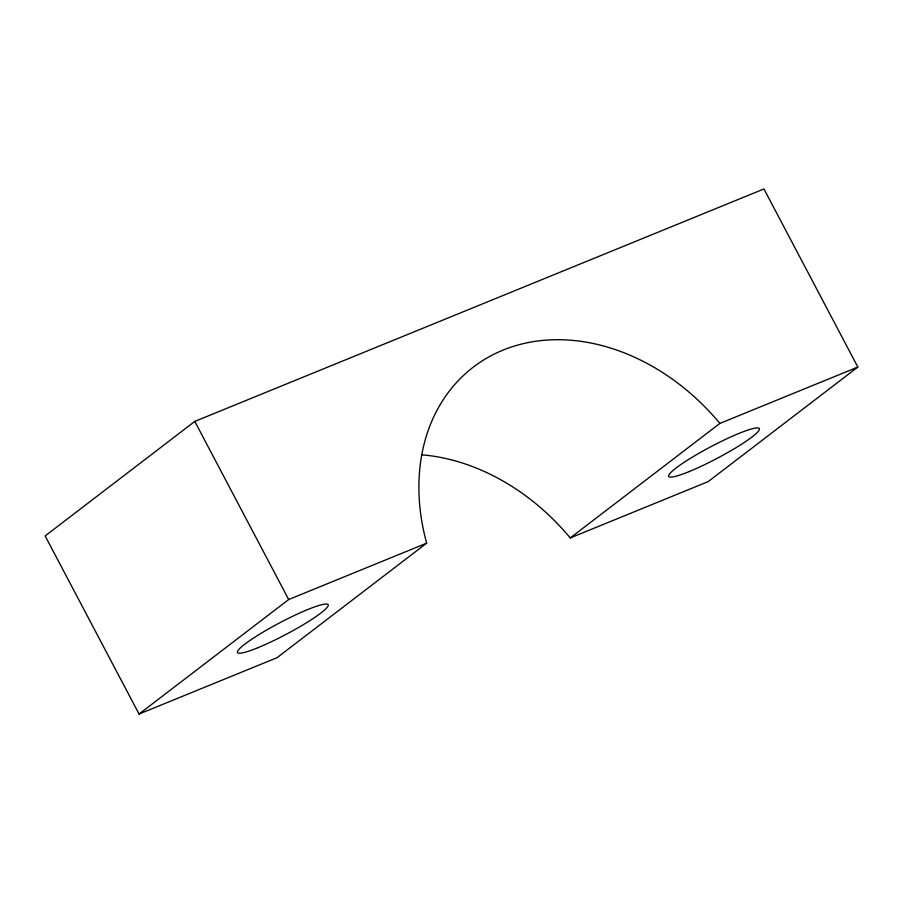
<?xml version="1.0" encoding="UTF-8"?>
<svg xmlns="http://www.w3.org/2000/svg" width="903" height="903" viewBox="0 0 903 903"><rect width="100%" height="100%" fill="white"/><g stroke="black" fill="none" stroke-linecap="round" stroke-linejoin="round"><path stroke-width="1.35" d="M194.788 421.408L45.15 535.942L139.062 714.047L277.029 657.7L426.667 543.166A204.846 161.806 52.6 0 1 503.05 350.104A204.846 161.806 52.6 0 1 719.872 423.417L857.85 367.058L763.938 188.953L194.788 421.408L288.689 599.524L139.062 714.047M422.232 454.852A204.846 161.806 52.6 0 1 570.244 537.94L719.872 423.417M857.85 367.058L708.212 481.592L570.244 537.94M288.689 599.524L426.667 543.166M689.102 471.592A51.211 6.592 -27.8 0 0 759.378 429.535A51.211 6.592 -27.8 0 0 693.651 456.376A51.211 6.592 -27.8 0 0 689.102 471.592M257.919 647.699A51.211 6.592 -27.8 0 0 328.195 605.642A51.211 6.592 -27.8 0 0 262.468 632.484A51.211 6.592 -27.8 0 0 257.919 647.699"/></g></svg>
